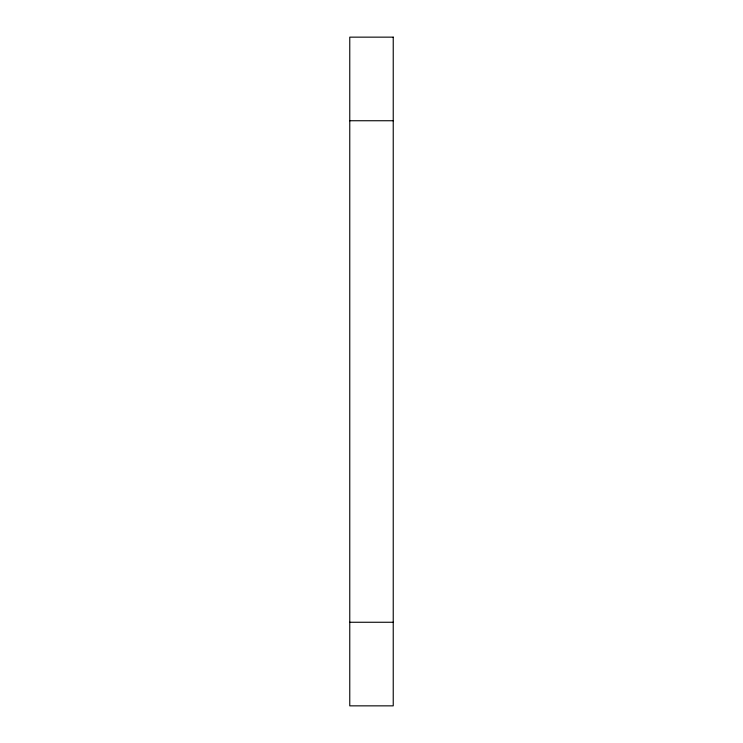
<?xml version="1.0" encoding="UTF-8"?>
<svg xmlns="http://www.w3.org/2000/svg" width="743" height="743" viewBox="0 0 743 743"><rect width="100%" height="100%" fill="white"/><g stroke="black" fill="none" stroke-linecap="round" stroke-linejoin="round"><path stroke-width="1.11" d="M349.767 120.737L393.233 120.737M349.767 622.262L393.233 622.262M393.233 37.15L349.767 37.15L349.767 705.85L393.233 705.85L393.233 37.15"/></g></svg>
